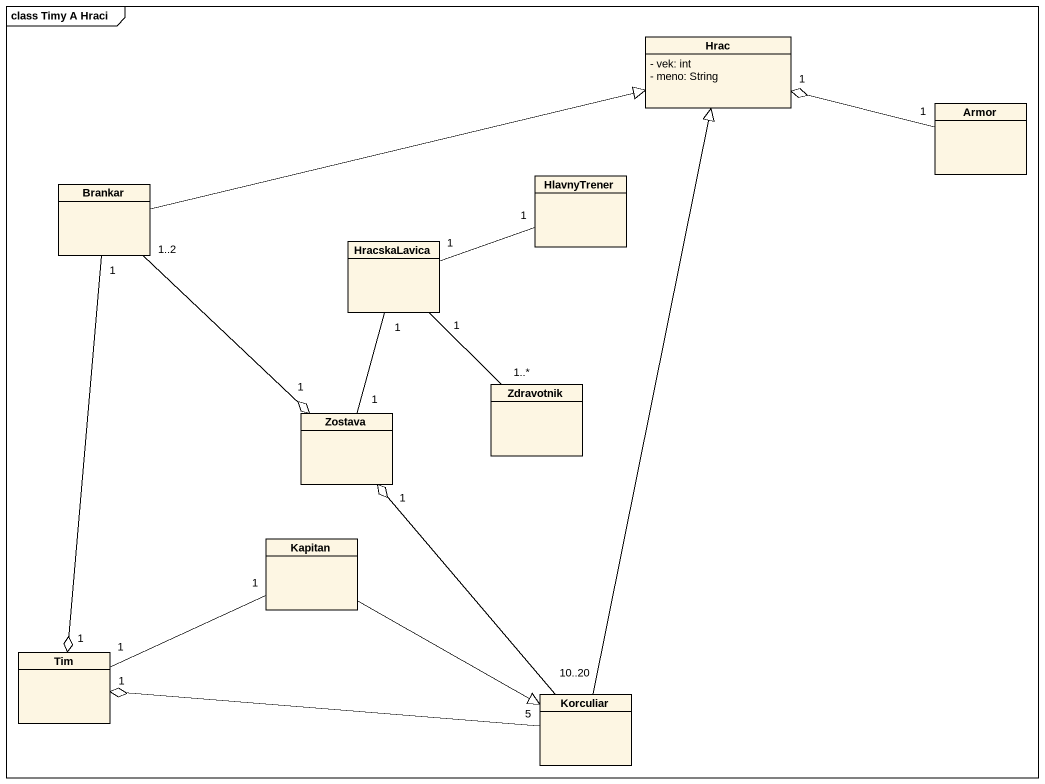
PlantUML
@startuml
mainframe class Timy A Hraci
hide circle
hide empty members
skinparam classAttributeIconSize 0
class Hrac {
  - vek: int
  - meno: String
}
class Armor
class Brankar
class HlavnyTrener
class HracskaLavica
class Zdravotnik
class Zostava
class Kapitan
class Tim
class Korculiar
Armor "1" -left-o "1" Hrac
Brankar -right-|> Hrac
Brankar "1..2" --o "1" Zostava
Brankar "1" --o "1" Tim
HlavnyTrener "1" -left- "1" HracskaLavica
Zdravotnik "1..*" -up- "1" HracskaLavica
Zostava "1" -up- "1" HracskaLavica
Kapitan "1" -left- "1" Tim
Kapitan -right-|> Korculiar
Korculiar -up-|> Hrac
Korculiar "10..20" -up-o "1" Zostava
Korculiar "5" -left-o "1" Tim
@enduml
